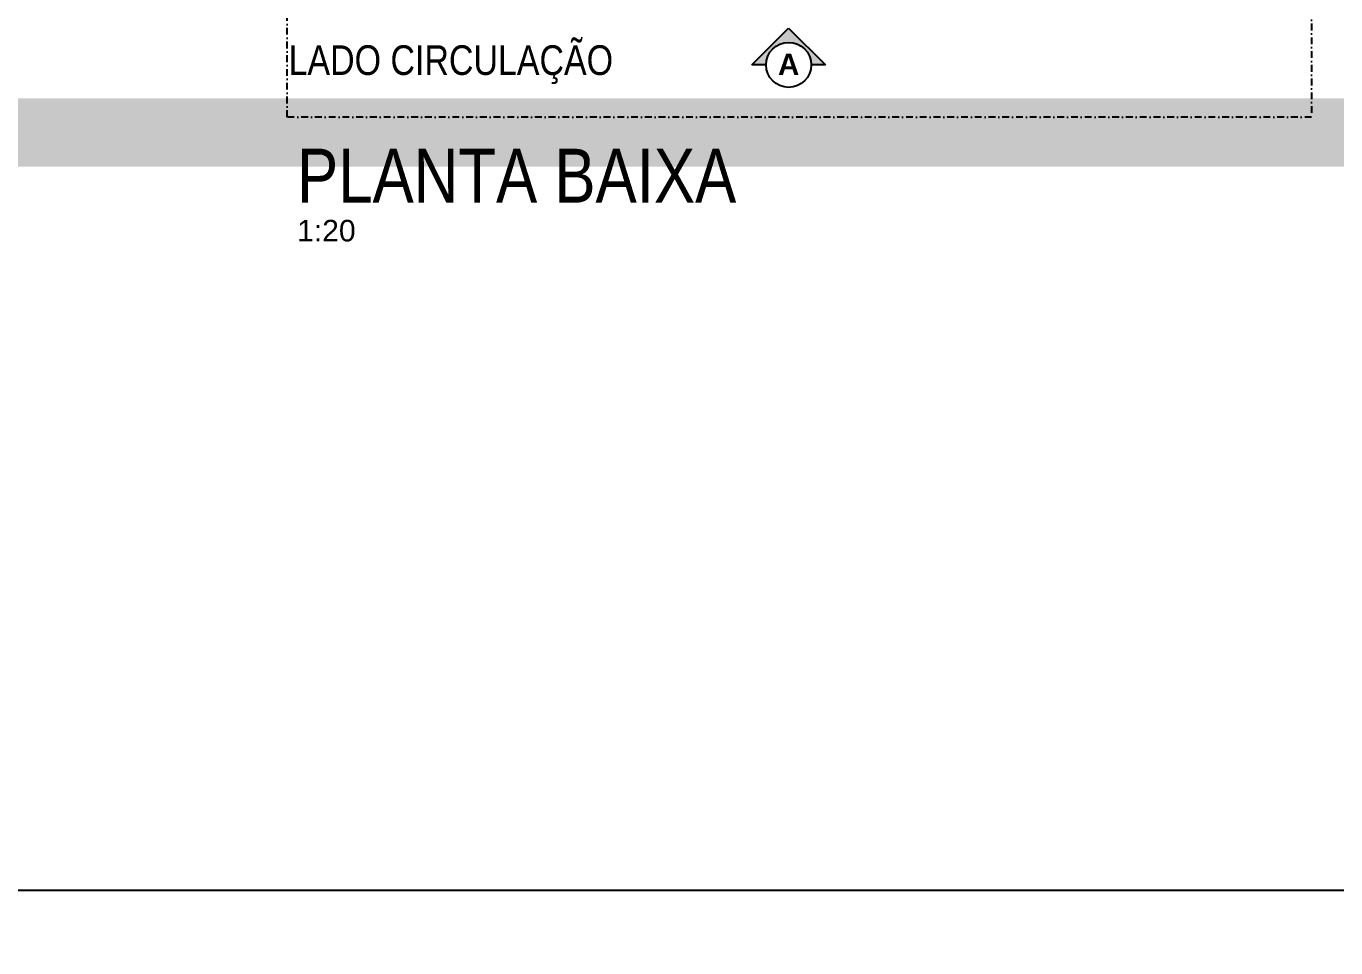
# Model space of a CAD drawing. Header units: millimetres. Extents: x -63251 to 507826, y 5339 to 217512.
# Drawn here: x 87115 to 89544, y 87671 to 89381 of the extents above; entities that cross this region are included whole.
import ezdxf
from ezdxf import colors
from ezdxf.entities.mleader import LeaderData, LeaderLine
from ezdxf.math import Vec2, Vec3

# ---------------------------------------------------------------- set-up
doc = ezdxf.new("R2010")
doc.units = ezdxf.units.MM
doc.linetypes.add('CONTINU', pattern=[0])
doc.linetypes.add('TRAÇO E PONTO 1-1', pattern=[25.399999999999995, 12.7, -6.349999999999998, 0, -6.349999999999998])
for name, color, linetype in [('COTAS', 9, 'Continuous'), ('MARCENARIA . M', 4, 'Continuous'), ('TEXTO', 105, 'Continuous'), ('TEXTO TRAÇO PONTO', 105, 'TRAÇO E PONTO 1-1')]:
    doc.layers.add(name, color=color, linetype=linetype)
doc.styles.add('1-1', font='arial.ttf', dxfattribs={"height": 0.2})
doc.styles.add('PADRÃO', font='arial.ttf')
doc.styles.add('TITULO', font='swissck.ttf')

# ---------------------------------------------------------------- blocks, each defined once
blk = doc.blocks.new('I 02')
at = {"layer": 'TEXTO', "linetype": 'CONTINU'}
h = blk.add_hatch(color=8, dxfattribs=at)
edge = h.paths.add_edge_path()
edge.add_line((-1945.137073687943, 2848.705916436247), (-1951.755593159756, 2855.324435908059))
edge.add_line((-1951.755593159727, 2855.324435908088), (-1951.755593159763, 2852.761916436204))
edge.add_ellipse((-1951.755593159814, 2848.705916436247), major_axis=(2.868025104479564, 2.868025104479564), ratio=0.9999999999968038, start_angle=225.0000000000916, end_angle=405.0000000000916, ccw=False)
edge.add_line((-1951.755593159814, 2844.649916436264), (-1951.755593159814, 2842.08739696447))
edge.add_line((-1951.755593159814, 2842.087396964463), (-1945.137073687965, 2848.705916436276))
for p, q in [((-1951.755593159727, 2855.324435908088), (-1945.137073687856, 2848.705916436217)), ((-1951.755593159727, 2852.761916436199), (-1951.755593159727, 2855.324435908088)), ((-1945.137073687856, 2848.705916436217), (-1951.755593159756, 2842.087396964375)), ((-1951.755593159756, 2842.087396964375), (-1951.755593159727, 2844.649916436264))]:
    blk.add_line(p, q, dxfattribs=at)
blk.add_circle((-1951.755593159727, 2848.705916436217), 4.056, dxfattribs=at)
blk.add_circle((-1951.755593159727, 2848.705916436217), 4.056, dxfattribs=at)

msp = doc.modelspace()

# ---------------------------------------------------------------- block references
at = {"layer": 'TEXTO', "xscale": 10.3125, "yscale": 10.3125, "zscale": 10.3125, "rotation": 89.99999999999999}
msp.add_blockref('I 02', (117906.5176437543, 109437.1247654786), dxfattribs=at)

# ---------------------------------------------------------------- texts
at = {"layer": 'TEXTO', "color": 1, "insert": (87554.9770905733, 89274.0496406682), "char_height": 55, "width": 695.1615781581568, "attachment_point": 7, "style": 'TITULO'}
msp.add_mtext('\\pxqc;LADO CIRCULAÇÃO', dxfattribs=at)
at = {"layer": 'TEXTO', "color": 1, "linetype": 'Continuous', "insert": (88529.24432072007, 89310.67228786906), "char_height": 39.16799999999999, "width": 105.6112522431806, "attachment_point": 5, "style": 'PADRÃO'}
msp.add_mtext('{\\fArial|b1|i0|c0|p34;A}', dxfattribs=at)

# ---------------------------------------------------------------- leaders
at = {"layer": 'COTAS'}
ml = msp.add_multileader_mtext('Standard', dxfattribs=at)
ml.set_content('PORTAS DE CORRER COM {\\fArial|b1|i0|c0|p34;\\C10;ACABAMENTO} {\\fArial|b1|i0|c0|p34;EM LÂMINAS NATURAIS DE CARVALHO EUROPEU}', color=105, style='1-1')
ml.set_leader_properties(color=256, linetype='ByLayer', lineweight=-1)
ml.build(insert=Vec2(0, 0))
ml.multileader.update_dxf_attribs({"text_left_attachment_type": 2, "text_right_attachment_type": 2, "dogleg_length": 0.36, "arrow_head_size": 20, "scale": 200})
ctx = ml.context
ctx.base_point, ctx.scale, ctx.char_height, ctx.arrow_head_size, ctx.landing_gap_size, ctx.plane_origin = Vec3(175856.8014359052, 89004.6585415472), 200, 40, 20, 40, Vec3(175313.1370142646, 88390.67869421704)
ctx.left_attachment, ctx.right_attachment, ctx.text_align_type = 2, 2, 2
notes = []
notes.append((ctx, [(1, (1, 1, 0), (177097.6218350848, 89004.6585415472), (-1, 0), 163.5216270104575, [(0, [(177097.6218350849, 88048.33878313092)], 0, [])])]))
ctx.mtext.insert, ctx.mtext.width, ctx.mtext.alignment, ctx.mtext.flow_direction = Vec3(176894.1002080744, 89097.54621776365), 1043.405736371758, 3, 5
ml = msp.add_multileader_mtext('Standard', dxfattribs=at)
ml.set_content('PAINEL FIXO COM {\\fArial|b1|i0|c0|p34;\\C10;ACABAMENTO} {\\fArial|b1|i0|c0|p34;EM LÂMINAS NATURAIS DE CARVALHO EUROPEU}', color=105, style='1-1')
ml.set_leader_properties(color=256, linetype='ByLayer', lineweight=-1)
ml.build(insert=Vec2(0, 0))
ml.multileader.update_dxf_attribs({"text_left_attachment_type": 2, "text_right_attachment_type": 2, "dogleg_length": 0.36, "arrow_head_size": 20, "scale": 200})
ctx = ml.context
ctx.base_point, ctx.scale, ctx.char_height, ctx.arrow_head_size, ctx.landing_gap_size, ctx.plane_origin = Vec3(186226.8503517666, 89004.6585415472), 200, 40, 20, 40, Vec3(185686.6238564561, 88390.67869421704)
ctx.left_attachment, ctx.right_attachment, ctx.text_align_type = 2, 2, 2
notes.append((ctx, [(1, (1, 1, 0), (187471.1086772764, 89004.6585415472), (-1, 0), 163.5216270104575, [(0, [(187471.1086772764, 88048.33878313092)], 0, [])])]))
ctx.mtext.insert, ctx.mtext.width, ctx.mtext.alignment, ctx.mtext.flow_direction = Vec3(187267.5870502659, 89097.53257519886), 1043.405736371758, 3, 5
for ctx, leaders in notes:
    for number, flags, end, landing, length, lines in leaders:
        leader = LeaderData()
        leader.index, (leader.has_last_leader_line, leader.has_dogleg_vector, leader.attachment_direction) = number, flags
        leader.last_leader_point, leader.dogleg_vector, leader.dogleg_length = Vec3(end), Vec3(landing), length
        for number, points, colour, breaks in lines:
            line = LeaderLine()
            line.index, line.vertices, line.color, line.breaks = number, Vec3.list(points), colors.encode_raw_color(colour), breaks
            leader.lines.append(line)
        ctx.leaders.append(leader)

# ---------------------------------------------------------------- next in the draw order: leaders
ml = msp.add_multileader_mtext('Standard', dxfattribs=at)
ml.set_content('{\\fArial|b1|i0|c0|p34;\\C10;ATENÇÃO PARKET!\\P}PAINEL E PORTA RIPADOS EM {\\fArial|b1|i0|c0|p34;CABREUVA BRANCA PREMIUM 18*5+5*900 À 2200mm}', color=105, style='1-1')
ml.set_leader_properties(color=256, linetype='ByLayer', lineweight=-1)
ml.build(insert=Vec2(0, 0))
ml.multileader.update_dxf_attribs({"text_left_attachment_type": 2, "text_right_attachment_type": 2, "dogleg_length": 0.36, "arrow_head_size": 15, "scale": 200})
ctx = ml.context
ctx.base_point, ctx.scale, ctx.char_height, ctx.arrow_head_size, ctx.landing_gap_size, ctx.plane_origin, ctx.plane_x_axis, ctx.plane_y_axis = Vec3(162274.2936030593, 89106.6797879437, 2.36327749663538e-08), 200, 40, 15, 10, Vec3(162983.9040223151, 88723.8499538345, 2.36327749663538e-08), Vec3(1, -4.898587196589413e-16), Vec3(4.898587196589413e-16, 1)
ctx.left_attachment, ctx.right_attachment, ctx.text_align_type = 2, 2, 2
notes = []
notes.append((ctx, [(0, (1, 1, 0), (163285.7030935266, 89106.6797879437, 2.36327749663538e-08), (-1, 4.898587196589419e-16), 144.2880716405343, [(2, [(163285.703341361, 87673.441841547, 2.36327749663538e-08), (164052.1312441617, 87673.441841547, 2.36327749663538e-08)], 0, [])])]))
ctx.mtext.insert, ctx.mtext.text_direction, ctx.mtext.rotation, ctx.mtext.width, ctx.mtext.alignment, ctx.mtext.flow_direction = Vec3(163131.4150218861, 89237.53926952624, 2.36327749663538e-08), Vec3(1, -4.898587196589413e-16), 6.283185307179585, 858.6666249980398, 3, 5
ctx.mtext.has_bg_fill, ctx.mtext.bg_color, ctx.mtext.bg_scale_factor, ctx.mtext.bg_transparency, ctx.mtext.use_window_bg_color = 1, -1023410095, 1.25, 0, 0
for ctx, leaders in notes:
    for number, flags, end, landing, length, lines in leaders:
        leader = LeaderData()
        leader.index, (leader.has_last_leader_line, leader.has_dogleg_vector, leader.attachment_direction) = number, flags
        leader.last_leader_point, leader.dogleg_vector, leader.dogleg_length = Vec3(end), Vec3(landing), length
        for number, points, colour, breaks in lines:
            line = LeaderLine()
            line.index, line.vertices, line.color, line.breaks = number, Vec3.list(points), colors.encode_raw_color(colour), breaks
            leader.lines.append(line)
        ctx.leaders.append(leader)

# ---------------------------------------------------------------- next in the draw order: leaders
ml = msp.add_multileader_mtext('Standard', dxfattribs=at)
ml.set_content('\\pxqr,t3;{\\C10;ATENÇÃO PARKET!\\P}ENTREGAR SEPTO COM REFORÇO PARA FIXAÇÃO DO TRILHO ', color=105, style='1-1')
ml.set_leader_properties(color=256, linetype='ByLayer', lineweight=-1)
ml.build(insert=Vec2(0, 0))
ml.multileader.update_dxf_attribs({"text_left_attachment_type": 2, "text_right_attachment_type": 2, "dogleg_length": 1.35033157345053, "arrow_head_size": 20, "scale": 200})
ctx = ml.context
ctx.base_point, ctx.scale, ctx.char_height, ctx.arrow_head_size, ctx.landing_gap_size, ctx.plane_origin = Vec3(150999.3740445534, 89033.39384203611), 200, 40, 20, 40, Vec3(150670.3910009092, 88697.32112974623)
ctx.left_attachment, ctx.right_attachment, ctx.text_align_type = 2, 2, 2
notes = []
notes.append((ctx, [(0, (1, 1, 0), (150729.3077298633, 89033.39384203611), (1, 0), 270.0663146901061, [(0, [(150729.3077298633, 88717.63940447028)], 0, [])])]))
ctx.mtext.insert, ctx.mtext.width, ctx.mtext.alignment, ctx.mtext.flow_direction = Vec3(151839.7287512383, 89163.20284612887), 862.9543144317577, 3, 5
ml = msp.add_multileader_mtext('Standard', dxfattribs=at)
ml.set_content('PORTAS DE CORRER COM {\\fArial|b1|i0|c0|p34;\\C10;ACABAMENTO} {\\fArial|b1|i0|c0|p34;EM LÂMINAS NATURAIS DE CARVALHO EUROPEU}', color=105, style='1-1')
ml.set_leader_properties(color=256, linetype='ByLayer', lineweight=-1)
ml.build(insert=Vec2(0, 0))
ml.multileader.update_dxf_attribs({"text_left_attachment_type": 2, "text_right_attachment_type": 2, "dogleg_length": 0.36, "arrow_head_size": 20, "scale": 200})
ctx = ml.context
ctx.base_point, ctx.scale, ctx.char_height, ctx.arrow_head_size, ctx.landing_gap_size, ctx.plane_origin = Vec3(144393.069930675, 89033.39384203611), 200, 40, 20, 40, Vec3(143849.405509034, 88476.22538270695)
ctx.left_attachment, ctx.right_attachment, ctx.text_align_type = 2, 2, 2
notes.append((ctx, [(0, (1, 1, 0), (144234.5483036645, 89033.39384203611), (1, 0), 158.5216270104575, [(0, [(144234.5483036643, 87980.6100766138)], 0, [])])]))
ctx.mtext.insert, ctx.mtext.width, ctx.mtext.alignment, ctx.mtext.flow_direction = Vec3(145430.3687028441, 89126.28151825257), 1043.405736371758, 3, 5
for ctx, leaders in notes:
    for number, flags, end, landing, length, lines in leaders:
        leader = LeaderData()
        leader.index, (leader.has_last_leader_line, leader.has_dogleg_vector, leader.attachment_direction) = number, flags
        leader.last_leader_point, leader.dogleg_vector, leader.dogleg_length = Vec3(end), Vec3(landing), length
        for number, points, colour, breaks in lines:
            line = LeaderLine()
            line.index, line.vertices, line.color, line.breaks = number, Vec3.list(points), colors.encode_raw_color(colour), breaks
            leader.lines.append(line)
        ctx.leaders.append(leader)

# ---------------------------------------------------------------- next in the draw order: leaders
ml = msp.add_multileader_mtext('Standard', dxfattribs=at)
ml.set_content('{\\fArial|b1|i0|c0|p34;\\C10;ATENÇÃO PARKET!\\P}PORTA EM {\\fArial|b1|i0|c0|p34;LÂMINAS NATURAIS DE CARVALHO EUROPEU}', color=105, style='1-1')
ml.set_leader_properties(color=256, linetype='ByLayer', lineweight=-1)
ml.build(insert=Vec2(0, 0))
ml.multileader.update_dxf_attribs({"text_left_attachment_type": 2, "text_right_attachment_type": 2, "dogleg_length": 0.36, "arrow_head_size": 15, "scale": 200})
ctx = ml.context
ctx.base_point, ctx.scale, ctx.char_height, ctx.arrow_head_size, ctx.landing_gap_size, ctx.plane_origin, ctx.plane_x_axis, ctx.plane_y_axis = Vec3(166968.4553280509, 89106.67978794374), 200, 40, 15, 10, Vec3(167538.5841647692, 88723.84995383453), Vec3(1, -4.898587196589413e-16), Vec3(4.898587196589413e-16, 1)
ctx.left_attachment, ctx.right_attachment, ctx.text_align_type = 2, 2, 2
notes = []
notes.append((ctx, [(0, (1, 1, 0), (167840.3832359807, 89106.67978794374), (-1, 4.898587196589419e-16), 144.2880716405343, [(0, [(167840.3834838151, 87673.44184154703)], 0, [])])]))
ctx.mtext.insert, ctx.mtext.text_direction, ctx.mtext.rotation, ctx.mtext.width, ctx.mtext.alignment, ctx.mtext.flow_direction = Vec3(167686.0951643402, 89237.45741413746), Vec3(1, -4.898587196589413e-16), 6.283185307179585, 858.6666249980398, 3, 5
ctx.mtext.has_bg_fill, ctx.mtext.bg_color, ctx.mtext.bg_scale_factor, ctx.mtext.bg_transparency, ctx.mtext.use_window_bg_color = 1, -1023410095, 1.25, 0, 0
for ctx, leaders in notes:
    for number, flags, end, landing, length, lines in leaders:
        leader = LeaderData()
        leader.index, (leader.has_last_leader_line, leader.has_dogleg_vector, leader.attachment_direction) = number, flags
        leader.last_leader_point, leader.dogleg_vector, leader.dogleg_length = Vec3(end), Vec3(landing), length
        for number, points, colour, breaks in lines:
            line = LeaderLine()
            line.index, line.vertices, line.color, line.breaks = number, Vec3.list(points), colors.encode_raw_color(colour), breaks
            leader.lines.append(line)
        ctx.leaders.append(leader)

# ---------------------------------------------------------------- next in the draw order: linework, layer by layer
at = {"layer": 'MARCENARIA . M', "color": 3}
msp.add_lwpolyline([(95253.81643281266, 99447.05964248694), (95253.81643281278, 87777.15878615063), (85003.43005524785, 87777.15878615063), (85003.43005524774, 99447.05964248694)], close=True, dxfattribs=at)
at = {"layer": 'TEXTO TRAÇO PONTO'}
msp.add_lwpolyline([(87599.23795706115, 90890.69734134126), (89499.23708931718, 90890.69734134126), (89499.23708931718, 89212.78947698176), (87599.23795706115, 89212.78947698176)], close=True, dxfattribs=at)

# ---------------------------------------------------------------- next in the draw order: texts
at = {"layer": 'TEXTO', "color": 1, "insert": (87617.32313661213, 89054.00776826046), "char_height": 100, "width": 2912.740309888315, "attachment_point": 7, "style": 'TITULO'}
msp.add_mtext('PLANTA BAIXA', dxfattribs=at)
at = {"layer": 'TEXTO', "insert": (87617.32313661213, 89022.00776826046), "char_height": 40, "width": 479.9999999997527, "attachment_point": 1, "style": 'PADRÃO'}
msp.add_mtext('1:20', dxfattribs=at)

# ---------------------------------------------------------------- next in the draw order: leaders
at = {"layer": 'COTAS'}
ml = msp.add_multileader_mtext('Standard', dxfattribs=at)
ml.set_content('\\pxqr,t3;{\\C10;ATENÇÃO PARKET!\\P}ENTREGAR SEPTO COM REFORÇO PARA FIXAÇÃO DO TRILHO ', color=105, style='1-1')
ml.set_leader_properties(color=256, linetype='ByLayer', lineweight=-1)
ml.build(insert=Vec2(0, 0))
ml.multileader.update_dxf_attribs({"text_left_attachment_type": 2, "text_right_attachment_type": 2, "dogleg_length": 1.35033157345053, "arrow_head_size": 20, "scale": 200})
ctx = ml.context
ctx.base_point, ctx.scale, ctx.char_height, ctx.arrow_head_size, ctx.landing_gap_size, ctx.plane_origin = Vec3(209448.7764704145, 89033.39384203624), 200, 40, 20, 40, Vec3(209119.7934267703, 88697.32112974636)
ctx.left_attachment, ctx.right_attachment, ctx.text_align_type = 2, 2, 2
notes = []
notes.append((ctx, [(0, (1, 1, 0), (209178.7101557243, 89033.39384203624), (1, 0), 270.0663146901061, [(0, [(209178.7101557243, 88717.6394044704)], 0, [])])]))
ctx.mtext.insert, ctx.mtext.width, ctx.mtext.alignment, ctx.mtext.flow_direction = Vec3(210289.1311770993, 89163.202846129), 862.9543144317577, 3, 5
ml = msp.add_multileader_mtext('Standard', dxfattribs=at)
ml.set_content('PORTAS DE CORRER COM {\\fArial|b1|i0|c0|p34;\\C10;ACABAMENTO} {\\fArial|b1|i0|c0|p34;EM LÂMINAS NATURAIS DE CARVALHO EUROPEU}', color=105, style='1-1')
ml.set_leader_properties(color=256, linetype='ByLayer', lineweight=-1)
ml.build(insert=Vec2(0, 0))
ml.multileader.update_dxf_attribs({"text_left_attachment_type": 2, "text_right_attachment_type": 2, "dogleg_length": 0.36, "arrow_head_size": 20, "scale": 200})
ctx = ml.context
ctx.base_point, ctx.scale, ctx.char_height, ctx.arrow_head_size, ctx.landing_gap_size, ctx.plane_origin = Vec3(205633.827493223, 89033.39384203624), 200, 40, 20, 40, Vec3(205090.163071582, 88476.22538270708)
ctx.left_attachment, ctx.right_attachment, ctx.text_align_type = 2, 2, 2
notes.append((ctx, [(0, (1, 1, 0), (205475.3058662125, 89033.39384203624), (1, 0), 158.5216270104575, [(0, [(205475.3058662124, 87980.61007661393)], 0, [])])]))
ctx.mtext.insert, ctx.mtext.width, ctx.mtext.alignment, ctx.mtext.flow_direction = Vec3(206671.1262653921, 89126.2815182527), 1043.405736371758, 3, 5
for ctx, leaders in notes:
    for number, flags, end, landing, length, lines in leaders:
        leader = LeaderData()
        leader.index, (leader.has_last_leader_line, leader.has_dogleg_vector, leader.attachment_direction) = number, flags
        leader.last_leader_point, leader.dogleg_vector, leader.dogleg_length = Vec3(end), Vec3(landing), length
        for number, points, colour, breaks in lines:
            line = LeaderLine()
            line.index, line.vertices, line.color, line.breaks = number, Vec3.list(points), colors.encode_raw_color(colour), breaks
            leader.lines.append(line)
        ctx.leaders.append(leader)

doc.saveas('drawing.dxf')
